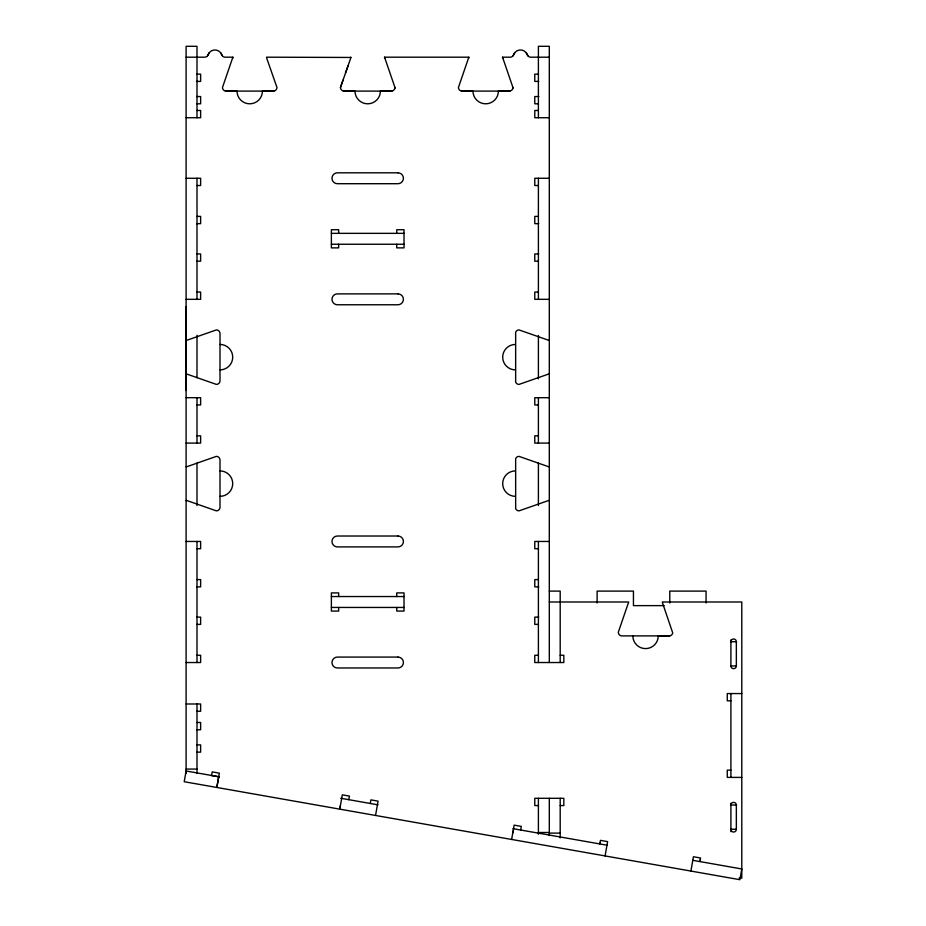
<?xml version="1.0" encoding="UTF-8"?>
<svg xmlns="http://www.w3.org/2000/svg" width="926" height="926" viewBox="0 0 926 926"><rect width="100%" height="100%" fill="white"/><g stroke="black" fill="none" stroke-linecap="round" stroke-linejoin="round"><path stroke-width="1.39" d="M186.103 390.425L186.103 306.587M186.103 57.192L204.658 57.192A3.635 3.635 0 0 0 208.084 54.773A7.269 7.269 0 0 1 221.777 54.773A3.635 3.635 0 0 0 225.203 57.192L232.866 57.192L222.483 87.461A3.635 3.635 0 0 0 226.118 91.095L273.332 91.095A3.635 3.635 0 0 0 276.967 87.461L266.734 58.234A3.623 3.623 0 0 1 266.584 57.192L350.838 57.458M394.684 88.803L394.939 87.461L384.556 57.192L468.822 57.192L458.439 87.461A3.635 3.635 0 0 0 462.074 91.095L509.288 91.095A3.635 3.635 0 0 0 512.923 87.461L502.54 57.192L510.203 57.192A3.635 3.635 0 0 0 513.617 54.773A7.269 7.269 0 0 1 527.322 54.773A3.635 3.635 0 0 0 530.748 57.192L549.303 57.192M512.923 87.461L512.668 88.803M211.568 775.479L212.193 771.902L219.346 773.164L216.823 787.47L218.721 776.74L186.091 770.988L184.205 781.718L739.897 879.7L741.795 868.97L692.798 860.323M340.398 805.574L339.773 809.15L342.296 794.844L349.449 796.094L348.813 799.67M370.273 803.455L370.909 799.879L378.063 801.14L375.539 815.447M511.627 839.454L514.15 825.135L521.303 826.397L520.678 829.974M599.979 843.042L599.817 843.933L600.453 840.357L607.606 841.618L605.083 855.925M690.9 871.053L693.424 856.747L700.577 858.008L699.94 861.585M512.761 833.006L513.143 830.865M700.264 859.803L700.415 858.911M394.939 87.461A3.635 3.635 0 0 1 391.304 91.095L344.09 91.095A3.635 3.635 0 0 1 340.467 87.461L343.014 80.157M345.572 72.853L348.13 65.538M340.467 87.461L350.688 58.234A3.635 3.635 0 0 0 350.838 57.192M207.574 55.734L209.102 52.863M513.108 55.734L514.648 52.863M273.992 91.037L262.44 91.095A12.709 12.709 0 0 1 249.719 103.805A12.709 12.709 0 0 1 237.01 91.095L225.458 91.037M391.964 91.037L380.412 91.095A12.709 12.709 0 0 1 367.703 103.805A12.709 12.709 0 0 1 354.994 91.095L343.43 91.037M509.948 91.037L498.396 91.095A12.709 12.709 0 0 1 485.675 103.805A12.709 12.709 0 0 1 472.966 91.095L461.414 91.037M669.822 635.826L658.259 635.896A12.709 12.709 0 0 1 645.549 648.605A12.709 12.709 0 0 1 632.84 635.896M196.995 74.149L200.629 74.149L200.629 81.407L196.543 81.407M538.4 74.149L534.777 74.149L534.777 81.407L538.735 81.407M196.671 96.547L200.629 96.547L200.629 103.805L196.995 103.805M538.863 96.547L534.777 96.547L534.777 103.805L538.4 103.805M196.995 110.46L200.629 110.46L200.629 117.729L186.103 117.729M538.4 110.46L534.777 110.46L534.777 117.729L549.303 117.729M186.103 178.267L200.629 178.267L200.629 185.524L196.995 185.524M549.303 178.267L534.777 178.267L534.777 185.524L538.4 185.524M196.995 216.395L200.629 216.395L200.629 223.664L196.671 223.664M538.4 216.395L534.777 216.395L534.777 223.664L538.735 223.664M331.381 233.352L404.025 233.352M331.381 244.244L404.025 244.244M196.671 253.932L200.629 253.932L200.629 261.19L196.995 261.19M538.735 253.932L534.777 253.932L534.777 261.19L538.4 261.19M196.995 292.06L200.629 292.06L200.629 299.329L186.103 299.329M538.4 292.06L534.777 292.06L534.777 299.329L549.303 299.329M186.103 397.694L200.629 397.694L200.629 404.963L196.995 404.963M549.303 397.694L534.777 397.694L534.777 404.963L538.4 404.963M196.995 435.833L200.629 435.833L200.629 443.091L186.103 443.091M538.4 435.833L534.777 435.833L534.777 443.091L549.303 443.091M186.103 541.455L200.629 541.455L200.629 548.724L196.995 548.724M549.303 541.455L534.777 541.455L534.777 548.724L538.4 548.724M196.995 579.595L200.629 579.595L200.629 586.864L196.671 586.864M538.4 579.595L534.777 579.595L534.777 586.864L538.735 586.864M549.303 591.101L560.195 591.101L560.195 662.53M331.381 596.541L404.025 596.541M549.303 601.993L628.685 601.993L618.302 632.261L618.556 633.592A3.635 3.635 0 0 0 621.936 635.896L669.151 635.896A3.635 3.635 0 0 0 672.727 632.921L662.553 603.034A3.658 3.658 0 0 1 662.403 601.993L741.795 601.993L741.795 878.137L739.075 878.137M664.173 605.627L633.442 605.627L633.442 591.101L597.12 591.101L597.12 602.988M331.381 607.444L404.025 607.444M196.671 617.121L200.629 617.121L200.629 624.39L196.995 624.39M538.735 617.121L534.777 617.121L534.777 624.39L538.4 624.39M736.61 641.718L730.903 641.718A2.72 2.72 0 0 1 733.623 638.998A2.72 2.72 0 0 1 736.344 641.718L736.344 665.933A2.72 2.72 0 0 1 733.623 668.653A2.72 2.72 0 0 1 730.892 665.933L730.903 639.901M196.995 655.261L200.629 655.261L200.629 662.53L186.103 662.53M538.4 655.261L534.777 655.261L534.777 662.53L563.83 662.53L563.83 655.261L560.195 655.261M730.903 665.933L736.344 665.933M741.795 693.562L727.269 693.562L727.269 700.82L730.903 700.82M186.103 703.992L200.629 703.992L200.629 711.261L196.995 711.261M196.995 722.488L200.629 722.488L200.629 729.757L196.671 729.757M196.671 744.886L200.629 744.886L200.629 752.155L196.995 752.155M186.103 769.066L196.995 769.066M730.903 770.143L727.269 770.143L727.269 777.4L741.795 777.4M736.61 805.03L730.903 805.03A2.72 2.72 0 0 1 733.623 802.379A2.72 2.72 0 0 1 736.344 805.099L736.344 829.314A2.72 2.72 0 0 1 733.623 832.034A2.72 2.72 0 0 1 730.892 829.314M538.4 805.562L534.777 805.562L534.777 798.305L563.83 798.305L563.83 805.562L560.195 805.562M730.903 829.245L736.344 829.245M538.4 832.497L549.303 832.497M549.303 833.111L560.195 833.111M211.035 775.421L219.462 776.902M340.78 798.258L377.982 804.844M512.9 828.654L606.981 845.195M526.292 52.863L527.832 55.734M220.758 52.863L222.286 55.734M502.54 57.192L502.552 57.458A3.6 3.6 0 0 0 502.691 58.234M730.903 693.562L730.903 777.4M730.903 803.212L730.903 831.664M706.075 602.988L706.075 591.101L669.764 591.101L669.764 602.988M560.195 798.305L560.195 837.937M549.303 662.53L549.303 46.3L538.4 46.3L538.4 117.729M549.303 798.305L549.303 835.553M538.4 178.267L538.4 299.329M538.4 335.501L538.4 378.861M538.4 397.694L538.4 443.091M538.4 463.093L538.4 505.538M538.4 541.455L538.4 662.53M538.4 798.305L538.4 834.222M396.756 233.352L396.756 229.717L404.025 229.717L404.025 247.879L396.756 247.879L396.756 244.244M396.756 596.541L396.756 592.906L404.025 592.906L404.025 611.067L396.756 611.067L396.756 607.444M338.65 233.352L338.65 229.717L331.381 229.717L331.381 247.879L338.65 247.879L338.65 244.244M338.65 596.541L338.65 592.906L331.381 592.906L331.381 611.067L338.65 611.067L338.65 607.444M196.995 117.729L196.995 46.3L186.103 46.3L186.103 773.453M196.995 178.267L196.995 299.329M196.995 335.258L196.995 377.692M196.995 397.694L196.995 443.091M196.995 463.093L196.995 505.538M196.995 541.455L196.995 662.53M196.995 703.992L196.995 773.453M186.103 500.48A3.635 3.635 0 0 1 187.145 500.63L216.371 510.863A3.635 3.635 0 0 0 220.006 507.228L220.006 460.014A3.635 3.635 0 0 0 216.371 456.379L187.145 466.611A3.635 3.635 0 0 1 186.103 466.762M220.006 470.906A12.709 12.709 0 0 1 232.715 483.627A12.709 12.709 0 0 1 220.006 496.336M186.103 374.023A3.635 3.635 0 0 1 187.145 374.173L216.371 384.406A3.635 3.635 0 0 0 220.006 380.771L220.006 333.557A3.635 3.635 0 0 0 216.371 329.922L187.145 340.155A3.635 3.635 0 0 1 186.103 340.305M220.006 344.449A12.709 12.709 0 0 1 232.715 357.17A12.709 12.709 0 0 1 220.006 369.879M549.303 340.305A3.635 3.635 0 0 1 548.261 340.155L519.035 329.922A3.635 3.635 0 0 0 515.655 332.226L515.655 382.114A3.635 3.635 0 0 0 519.035 384.406L548.261 374.173A3.635 3.635 0 0 1 549.303 374.023M549.303 466.762A3.635 3.635 0 0 1 548.261 466.611L519.035 456.379A3.635 3.635 0 0 0 515.655 458.683L515.655 508.571A3.635 3.635 0 0 0 519.035 510.863L548.261 500.63A3.635 3.635 0 0 1 549.303 500.48M515.4 369.879A12.709 12.709 0 0 1 502.691 357.17A12.709 12.709 0 0 1 515.4 344.449M515.4 496.336A12.709 12.709 0 0 1 502.691 483.627A12.709 12.709 0 0 1 515.4 470.906M232.866 57.192A3.623 3.623 0 0 1 232.715 58.234M384.707 58.234A3.635 3.635 0 0 1 384.556 57.192M468.822 57.192A3.623 3.623 0 0 1 468.672 58.234M397.972 172.815L337.434 172.815A5.452 5.452 0 0 0 331.983 178.267A5.452 5.452 0 0 0 337.434 183.707L397.972 183.707A5.452 5.452 0 0 0 403.412 178.267A5.452 5.452 0 0 0 397.972 172.815M397.972 293.878L337.434 293.878A5.452 5.452 0 0 0 331.983 299.329A5.452 5.452 0 0 0 337.434 304.77L397.972 304.77A5.452 5.452 0 0 0 403.412 299.329A5.452 5.452 0 0 0 397.972 293.878M397.972 536.015L337.434 536.015A5.452 5.452 0 0 0 331.983 541.455A5.452 5.452 0 0 0 337.434 546.907L397.972 546.907A5.452 5.452 0 0 0 403.412 541.455A5.452 5.452 0 0 0 397.972 536.015M397.972 657.078L337.434 657.078A5.452 5.452 0 0 0 331.983 662.53A5.452 5.452 0 0 0 337.434 667.97L397.972 667.97A5.452 5.452 0 0 0 403.412 662.53A5.452 5.452 0 0 0 397.972 657.078"/></g></svg>
